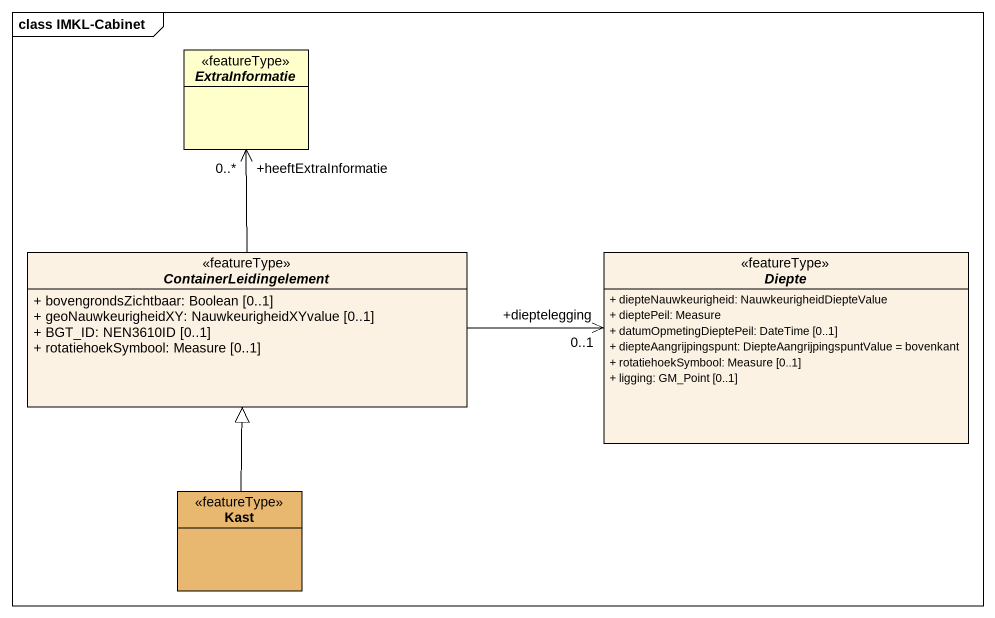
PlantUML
@startuml
mainframe class IMKL-Cabinet
hide circle
hide empty members
skinparam classAttributeIconSize 0
abstract class ExtraInformatie <<featureType>>
abstract class ContainerLeidingelement <<featureType>> #FCF2E3 {
  + bovengrondsZichtbaar: Boolean [0..1]
  + geoNauwkeurigheidXY: NauwkeurigheidXYvalue [0..1]
  + BGT_ID: NEN3610ID [0..1]
  + rotatiehoekSymbool: Measure [0..1]
}
abstract class Diepte <<featureType>> #FCF2E3 {
  + diepteNauwkeurigheid: NauwkeurigheidDiepteValue
  + dieptePeil: Measure
  + datumOpmetingDieptePeil: DateTime [0..1]
  + diepteAangrijpingspunt: DiepteAangrijpingspuntValue = bovenkant
  + rotatiehoekSymbool: Measure [0..1]
  + ligging: GM_Point [0..1]
}
class Kast <<featureType>> #E9B870
ContainerLeidingelement -up-> "+heeftExtraInformatie\n0..*" ExtraInformatie
ContainerLeidingelement -right-> "+dieptelegging\n0..1" Diepte
Kast -up-|> ContainerLeidingelement
@enduml
